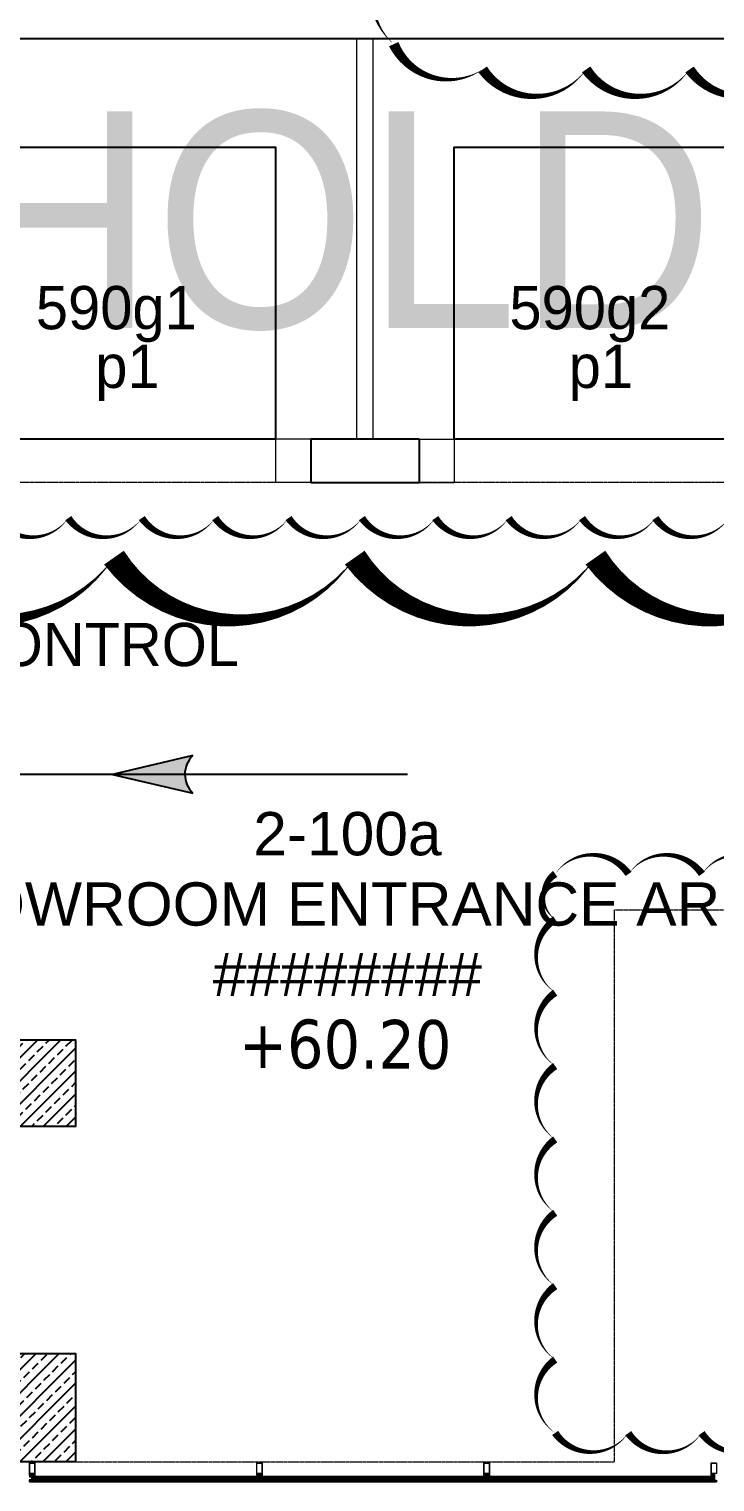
# Model space of a CAD drawing. Header units: centimetres. Extents: x -678439 to 55805, y -426864 to 17948.
# Drawn here: x 46867 to 47501, y 9625 to 10968 of the extents above; entities that cross this region are included whole.
import ezdxf
from ezdxf.enums import TextEntityAlignment as Align

# ---------------------------------------------------------------- set-up
doc = ezdxf.new("R2010")
doc.units = ezdxf.units.CM
doc.header["$LTSCALE"] = 0.01
doc.header["$MEASUREMENT"] = 0
doc.linetypes.add('DASHED2', pattern=[9.525, 6.35, -3.175])
doc.layers.get('0').update_dxf_attribs({"lineweight": 0})
for name, color, linetype in [('6', 242, 'Continuous'), ('AG-ELEV-02', 152, 'Continuous'), ('CAM', 1, 'Continuous'), ('V-0_Hatch_Concrete', 252, 'Continuous'), ('V-2_Column', 160, 'Continuous'), ('V-5_Mechanical', 222, 'Continuous'), ('V_KOT', 2, 'Continuous')]:
    doc.layers.add(name, color=color, linetype=linetype)
for name, color, linetype, lineweight in [('Ag-040', 2, 'Continuous', 20), ('AG-Profile_Aluminium', 122, 'Continuous', 9), ('AG-Wall', 4, 'Continuous', 20), ('AI-040 @ 250', 2, 'Continuous', 20), ('HOLD', 7, 'Continuous', 0), ('R3', 4, 'Continuous', 0), ('SP2-Flooring', 4, 'DASHED2', 9)]:
    doc.layers.add(name, color=color, linetype=linetype, lineweight=lineweight)
doc.styles.add('$0$IIS IKEA SANS', font='')
doc.styles.add('Arial', font='arial.ttf')
doc.styles.add('ARIAL-ING', font='arial.ttf')
doc.styles.add('IIS IKEA SANS', font='')
doc.styles.get('$0$IIS IKEA SANS').set_extended_font_data('IKEA Sans')
doc.styles.get('IIS IKEA SANS').set_extended_font_data('IKEA Sans')

# ---------------------------------------------------------------- blocks, each defined once
blk = doc.blocks.new('*U93')
at = {"style": 'Arial'}
for tag, p in [('NO', (1.676, 0.8)), ('MAHAL', (1.676, -1.8)), ('ALAN', (1.676, -4.4))]:
    blk.add_attdef(tag, text='', height=1.6, dxfattribs=at).set_placement(p, align=Align.MIDDLE_CENTER)
blk = doc.blocks.new('150714_ARSA$0$KOLON 80X120')
at = {"layer": 'V-0_Hatch_Concrete'}
h = blk.add_hatch(dxfattribs=at)
h.set_pattern_fill('ANSI33', color=256, scale=60)
h.set_pattern_definition([(45, (-19036.79, -4512.143), (-10.606602, 10.606602), []), (45, (-19026.183, -4512.143), (-10.606602, 10.606602), [7.5, -3.75])])
h.paths.add_polyline_path([(0, 100), (80, 100), (80, 0), (0, 0)])
at = {"layer": 'V-2_Column'}
blk.add_lwpolyline([(0, 100), (80, 100), (80, 0), (0, 0), (0, 100)], dxfattribs=at)
blk = doc.blocks.new('150714_ARSA$0$Kolon 80x80')
at = {"layer": 'V-0_Hatch_Concrete'}
h = blk.add_hatch(dxfattribs=at)
h.set_pattern_fill('ANSI33', color=256, scale=0.6)
h.set_pattern_definition([(45, (-173.56495, -48.76922), (-0.10606602, 0.10606602), []), (45, (-173.45888, -48.76922), (-0.10606602, 0.10606602), [0.075, -0.0375])])
h.paths.add_polyline_path([(0, 0.8), (0.8, 0.8), (0.8, 0), (0, 0)])
at = {"layer": 'V-2_Column'}
blk.add_lwpolyline([(0, 0.8), (0.8, 0.8), (0.8, 0), (0, 0), (0, 0.8)], dxfattribs=at)
blk = doc.blocks.new('Slab_9_1', base_point=(-85903, -46600))
at = {"layer": 'SP2-Flooring', "color": 209}
for points in [[(-39000, -72200), (-38200, -72200), (-38200, -73000), (-38980, -73000)], [(-38980, -75100), (-38200, -75100), (-38200, -76100), (-33218, -76100), (-33218, -71000), (-33108, -71000), (-30850, -71000), (-30850, -67050), (-47400, -67050)]]:
    blk.add_lwpolyline(points, dxfattribs=at)
blk = doc.blocks.new('ok')
at = {"layer": '6'}
h = blk.add_hatch(color=256, dxfattribs=at)
edge = h.paths.add_edge_path()
edge.add_ellipse((1571515.97, 116941.68), major_axis=(-7.14, 7.19), ratio=1, start_angle=359.4528, end_angle=450.6895)
edge.add_line((1571508.87, 116934.46), (1571477.92, 116941.82))
edge.add_line((1571477.92, 116941.82), (1571508.9, 116948.94))
for p, q in [((1571477.92, 116941.82), (1571508.9, 116948.94)), ((1571508.87, 116934.46), (1571477.92, 116941.82))]:
    blk.add_line(p, q, dxfattribs=at)
at = {"layer": '6', "extrusion": (0, 0, -1)}
blk.add_ellipse((1571515.97, 116941.68), major_axis=(-7.14, 7.19), ratio=1, start_param=4.700354, end_param=6.292737, dxfattribs=at)
blk = doc.blocks.new('A$C6B6314DF')
at = {"layer": '6'}
blk.add_line((-40.932, -78.249), (-56.78, -78.249), dxfattribs=at)
at = {"layer": '6', "extrusion": (0, 0, -1), "xscale": 0.0239999999999418, "yscale": 0.0239999999999418, "zscale": -0.0239999999999418, "rotation": 180}
blk.add_blockref('ok', (37759.129, 2728.354), dxfattribs=at)
blk = doc.blocks.new('A$C514D6D2B')
at = {"layer": 'AG-ELEV-02'}
for p, q in [((4237, 5557), (2185, 5557)), ((4236, 5572), (2186, 5572)), ((2187, 5572), (2187, 5557)), ((4234, 5572), (4234, 5557)), ((6337, 5557), (4285, 5557)), ((6336, 5572), (4286, 5572)), ((4287, 5572), (4287, 5557)), ((6334, 5572), (6334, 5557)), ((6334, 5572), (6334, 5557)), ((8437, 5557), (6385, 5557)), ((8436, 5572), (6386, 5572)), ((6387, 5572), (6387, 5557)), ((8434, 5572), (8434, 5557)), ((8434, 5572), (8434, 5557))]:
    blk.add_line(p, q, dxfattribs=at)
at = {"layer": 'AG-Profile_Aluminium'}
for points in [[(2177, 5619), (2176, 5618, -0.280185), (2176, 5618), (2175, 5618, -0.414214), (2174, 5618), (2174, 5623, -0.414214), (2176, 5625), (2178, 5625), (2178, 5625, -0.414214), (2178, 5626), (2181, 5626, -0.414214), (2182, 5625), (2182, 5625), (2184, 5625), (2184, 5631, 0.414214), (2182, 5633), (2166, 5633), (2166, 5616), (2166, 5616), (2166, 5615, -0.414898), (2166, 5615), (2166, 5615), (2166, 5597), (2165, 5596), (2164, 5596, -0.401727), (2163, 5597), (2163, 5597), (2163, 5597), (2163, 5598), (2163, 5598), (2163, 5599), (2163, 5599), (2163, 5600), (2163, 5600), (2163, 5600), (2163, 5601), (2163, 5601), (2163, 5602), (2163, 5603), (2163, 5603), (2163, 5603), (2163, 5604), (2163, 5604), (2163, 5605), (2163, 5605), (2163, 5606), (2163, 5606), (2163, 5607), (2163, 5607), (2163, 5607), (2163, 5608), (2163, 5608), (2163, 5609), (2163, 5610), (2163, 5610), (2163, 5610), (2163, 5611), (2163, 5611), (2163, 5612), (2163, 5612), (2163, 5613), (2163, 5613), (2163, 5613), (2161, 5615, 0.414204), (2160, 5615), (2159, 5613), (2159, 5612), (2158, 5612), (2159, 5612), (2159, 5611), (2158, 5611), (2159, 5610), (2159, 5609), (2158, 5609), (2159, 5609), (2159, 5608), (2158, 5608), (2159, 5607), (2159, 5607), (2158, 5606), (2159, 5606), (2159, 5605), (2158, 5605), (2159, 5605), (2159, 5604), (2158, 5604), (2159, 5603), (2159, 5602), (2158, 5602), (2159, 5602), (2159, 5601), (2158, 5601), (2159, 5600), (2159, 5600), (2158, 5599), (2159, 5599), (2159, 5598), (2158, 5598), (2159, 5598), (2159, 5597), (2158, 5596), (2159, 5596, -0.259555), (2158, 5596), (2157, 5596), (2156, 5597), (2156, 5615), (2155, 5615, -0.414214), (2155, 5615), (2155, 5616), (2156, 5616), (2156, 5633), (2139, 5633, 0.414214), (2138, 5631), (2138, 5625), (2140, 5625), (2140, 5625, -0.414214), (2140, 5626), (2143, 5626, -0.414214), (2144, 5625), (2144, 5625), (2146, 5625, -0.414214), (2147, 5623), (2147, 5618, -0.414214), (2147, 5618), (2146, 5618, -0.280185), (2145, 5618), (2145, 5619), (2145, 5619), (2146, 5619), (2146, 5622, 0.414214), (2146, 5623), (2142, 5623), (2142, 5623), (2141, 5623), (2138, 5623, 0.414214), (2138, 5622), (2138, 5619), (2139, 5619), (2139, 5619), (2139, 5618, -0.280185), (2138, 5618), (2136, 5618, -0.414214), (2136, 5618), (2136, 5732, -0.414214), (2136, 5733), (2185, 5733, -0.400911), (2186, 5732), (2186, 5618, -0.414214), (2185, 5618), (2183, 5618, -0.280185), (2183, 5618), (2183, 5619), (2183, 5619), (2184, 5619), (2184, 5622, 0.414214), (2183, 5623), (2180, 5623), (2180, 5623), (2179, 5623), (2176, 5623, 0.414214), (2175, 5622), (2175, 5619), (2177, 5619)], [(4277, 5619), (4276, 5618, -0.280185), (4276, 5618), (4275, 5618, -0.414214), (4274, 5618), (4274, 5623, -0.414214), (4276, 5625), (4278, 5625), (4278, 5625, -0.414214), (4278, 5626), (4281, 5626, -0.414214), (4282, 5625), (4282, 5625), (4284, 5625), (4284, 5631, 0.414214), (4282, 5633), (4266, 5633), (4266, 5616), (4266, 5616), (4266, 5615, -0.414898), (4266, 5615), (4266, 5615), (4266, 5597), (4265, 5596), (4264, 5596, -0.401727), (4263, 5597), (4263, 5597), (4263, 5597), (4263, 5598), (4263, 5598), (4263, 5599), (4263, 5599), (4263, 5600), (4263, 5600), (4263, 5600), (4263, 5601), (4263, 5601), (4263, 5602), (4263, 5603), (4263, 5603), (4263, 5603), (4263, 5604), (4263, 5604), (4263, 5605), (4263, 5605), (4263, 5606), (4263, 5606), (4263, 5607), (4263, 5607), (4263, 5607), (4263, 5608), (4263, 5608), (4263, 5609), (4263, 5610), (4263, 5610), (4263, 5610), (4263, 5611), (4263, 5611), (4263, 5612), (4263, 5612), (4263, 5613), (4263, 5613), (4263, 5613), (4261, 5615, 0.414204), (4260, 5615), (4259, 5613), (4259, 5612), (4258, 5612), (4259, 5612), (4259, 5611), (4258, 5611), (4259, 5610), (4259, 5609), (4258, 5609), (4259, 5609), (4259, 5608), (4258, 5608), (4259, 5607), (4259, 5607), (4258, 5606), (4259, 5606), (4259, 5605), (4258, 5605), (4259, 5605), (4259, 5604), (4258, 5604), (4259, 5603), (4259, 5602), (4258, 5602), (4259, 5602), (4259, 5601), (4258, 5601), (4259, 5600), (4259, 5600), (4258, 5599), (4259, 5599), (4259, 5598), (4258, 5598), (4259, 5598), (4259, 5597), (4258, 5596), (4259, 5596, -0.259555), (4258, 5596), (4257, 5596), (4256, 5597), (4256, 5615), (4255, 5615, -0.414214), (4255, 5615), (4255, 5616), (4256, 5616), (4256, 5633), (4239, 5633, 0.414214), (4238, 5631), (4238, 5625), (4240, 5625), (4240, 5625, -0.414214), (4240, 5626), (4243, 5626, -0.414214), (4244, 5625), (4244, 5625), (4246, 5625, -0.414214), (4247, 5623), (4247, 5618, -0.414214), (4247, 5618), (4246, 5618, -0.280185), (4245, 5618), (4245, 5619), (4245, 5619), (4246, 5619), (4246, 5622, 0.414214), (4246, 5623), (4242, 5623), (4242, 5623), (4241, 5623), (4238, 5623, 0.414214), (4238, 5622), (4238, 5619), (4239, 5619), (4239, 5619), (4239, 5618, -0.280185), (4238, 5618), (4236, 5618, -0.414214), (4236, 5618), (4236, 5732, -0.414214), (4236, 5733), (4285, 5733, -0.400911), (4286, 5732), (4286, 5618, -0.414214), (4285, 5618), (4283, 5618, -0.280185), (4283, 5618), (4283, 5619), (4283, 5619), (4284, 5619), (4284, 5622, 0.414214), (4283, 5623), (4280, 5623), (4280, 5623), (4279, 5623), (4276, 5623, 0.414214), (4275, 5622), (4275, 5619), (4277, 5619)], [(6377, 5619), (6376, 5618, -0.280185), (6376, 5618), (6375, 5618, -0.414214), (6374, 5618), (6374, 5623, -0.414214), (6376, 5625), (6378, 5625), (6378, 5625, -0.414214), (6378, 5626), (6381, 5626, -0.414214), (6382, 5625), (6382, 5625), (6384, 5625), (6384, 5631, 0.414214), (6382, 5633), (6366, 5633), (6366, 5616), (6366, 5616), (6366, 5615, -0.414898), (6366, 5615), (6366, 5615), (6366, 5597), (6365, 5596), (6364, 5596, -0.401727), (6363, 5597), (6363, 5597), (6363, 5597), (6363, 5598), (6363, 5598), (6363, 5599), (6363, 5599), (6363, 5600), (6363, 5600), (6363, 5600), (6363, 5601), (6363, 5601), (6363, 5602), (6363, 5603), (6363, 5603), (6363, 5603), (6363, 5604), (6363, 5604), (6363, 5605), (6363, 5605), (6363, 5606), (6363, 5606), (6363, 5607), (6363, 5607), (6363, 5607), (6363, 5608), (6363, 5608), (6363, 5609), (6363, 5610), (6363, 5610), (6363, 5610), (6363, 5611), (6363, 5611), (6363, 5612), (6363, 5612), (6363, 5613), (6363, 5613), (6363, 5613), (6361, 5615, 0.414204), (6360, 5615), (6359, 5613), (6359, 5612), (6358, 5612), (6359, 5612), (6359, 5611), (6358, 5611), (6359, 5610), (6359, 5609), (6358, 5609), (6359, 5609), (6359, 5608), (6358, 5608), (6359, 5607), (6359, 5607), (6358, 5606), (6359, 5606), (6359, 5605), (6358, 5605), (6359, 5605), (6359, 5604), (6358, 5604), (6359, 5603), (6359, 5602), (6358, 5602), (6359, 5602), (6359, 5601), (6358, 5601), (6359, 5600), (6359, 5600), (6358, 5599), (6359, 5599), (6359, 5598), (6358, 5598), (6359, 5598), (6359, 5597), (6358, 5596), (6359, 5596, -0.259555), (6358, 5596), (6357, 5596), (6356, 5597), (6356, 5615), (6355, 5615, -0.414214), (6355, 5615), (6355, 5616), (6356, 5616), (6356, 5633), (6339, 5633, 0.414214), (6338, 5631), (6338, 5625), (6340, 5625), (6340, 5625, -0.414214), (6340, 5626), (6343, 5626, -0.414214), (6344, 5625), (6344, 5625), (6346, 5625, -0.414214), (6347, 5623), (6347, 5618, -0.414214), (6347, 5618), (6346, 5618, -0.280185), (6345, 5618), (6345, 5619), (6345, 5619), (6346, 5619), (6346, 5622, 0.414214), (6346, 5623), (6342, 5623), (6342, 5623), (6341, 5623), (6338, 5623, 0.414214), (6338, 5622), (6338, 5619), (6339, 5619), (6339, 5619), (6339, 5618, -0.280185), (6338, 5618), (6336, 5618, -0.414214), (6336, 5618), (6336, 5732, -0.414214), (6336, 5733), (6385, 5733, -0.400911), (6386, 5732), (6386, 5618, -0.414214), (6385, 5618), (6383, 5618, -0.280185), (6383, 5618), (6383, 5619), (6383, 5619), (6384, 5619), (6384, 5622, 0.414214), (6383, 5623), (6380, 5623), (6380, 5623), (6379, 5623), (6376, 5623, 0.414214), (6375, 5622), (6375, 5619), (6377, 5619)], [(2161, 5558), (2185, 5558, 0.415475), (2185, 5558), (2185, 5566), (2184, 5567, -0.734294), (2185, 5570, 0.180054), (2186, 5571), (2186, 5572, -1.029401), (2186, 5572), (2186, 5558, -0.414214), (2185, 5557), (2137, 5557, -0.414214), (2135, 5558), (2135, 5572, -1.029594), (2136, 5572), (2136, 5571, 0.18004), (2137, 5570, -0.734976), (2138, 5567), (2137, 5566), (2137, 5558, 0.415536), (2137, 5558)], [(2163, 5577), (2163, 5577), (2163, 5576, 0.280182), (2163, 5576), (2165, 5576, 0.414214), (2166, 5576), (2166, 5586, -0.198912), (2166, 5587), (2167, 5588, 0.198912), (2168, 5590), (2168, 5599, 0.414214), (2167, 5600), (2166, 5600, 0.414214), (2166, 5599), (2166, 5591, -0.414156), (2165, 5591), (2162, 5591, -0.414272), (2162, 5591), (2162, 5592, -0.414214), (2162, 5592), (2162, 5592, -0.244698), (2162, 5592), (2163, 5591, 0.414214), (2163, 5591), (2163, 5591), (2162, 5593, 0.244698), (2162, 5593), (2162, 5593, -0.414214), (2162, 5593), (2162, 5594, -0.414214), (2162, 5595), (2162, 5595, -0.244698), (2162, 5595), (2163, 5594, 0.414214), (2163, 5594), (2163, 5594), (2162, 5595, 0.244698), (2162, 5595), (2162, 5595, -0.414214), (2162, 5595), (2162, 5597, -0.414214), (2162, 5597), (2162, 5597, -0.244698), (2162, 5597), (2163, 5596, 0.414214), (2163, 5596), (2163, 5596), (2162, 5597, 0.244698), (2162, 5597), (2162, 5597, -0.414214), (2162, 5598), (2162, 5599, -0.414214), (2162, 5599), (2162, 5599, -0.244698), (2162, 5599), (2163, 5598, 0.414214), (2163, 5598), (2163, 5598), (2162, 5600, 0.244698), (2162, 5600), (2162, 5600, -0.414214), (2162, 5600), (2162, 5601, -0.414214), (2162, 5601), (2162, 5601, -0.244698), (2162, 5601), (2163, 5600, 0.414214), (2163, 5600), (2163, 5600), (2162, 5603, 0), (2162, 5603, 0.244698), (2161, 5603), (2161, 5603, 0.244698), (2160, 5603), (2158, 5600), (2159, 5600, 0.414214), (2159, 5600), (2160, 5601, -0.244698), (2160, 5601), (2160, 5601, -0.414214), (2160, 5601), (2160, 5600, -0.414214), (2160, 5600), (2159, 5600, 0.244698), (2159, 5600), (2158, 5598), (2159, 5598, 0.414214), (2159, 5598), (2159, 5599, -0.244698), (2160, 5599), (2160, 5599, -0.414214), (2160, 5599), (2160, 5598, -0.414214), (2160, 5597), (2159, 5597, 0.244698), (2159, 5597), (2158, 5596), (2159, 5596, 0.414214), (2159, 5596), (2159, 5597, -0.244698), (2160, 5597), (2160, 5597, -0.414214), (2160, 5597), (2160, 5595, -0.414214), (2160, 5595), (2159, 5595, 0.244698), (2159, 5595), (2158, 5594), (2159, 5594, 0.414214), (2159, 5594), (2159, 5595, -0.244698), (2160, 5595), (2160, 5595, -0.414214), (2160, 5594), (2160, 5593, -0.414214), (2160, 5593), (2159, 5593, 0.244698), (2159, 5593), (2158, 5591), (2159, 5591, 0.414214), (2159, 5591), (2159, 5592, -0.244698), (2160, 5592), (2160, 5592, -0.414214), (2160, 5592), (2160, 5591, -0.414214), (2159, 5591), (2156, 5591, -0.414214), (2156, 5591), (2156, 5599, 0.414214), (2155, 5600), (2154, 5600, 0.414214), (2154, 5599), (2154, 5590, 0.198912), (2154, 5588), (2155, 5587, -0.198912), (2156, 5586), (2156, 5576, 0.414214), (2156, 5576), (2158, 5576, 0.280182), (2159, 5576), (2159, 5577), (2159, 5577), (2158, 5577), (2158, 5580, -0.414214), (2158, 5581), (2160, 5581), (2161, 5581), (2161, 5581), (2163, 5581, -0.414214), (2164, 5580), (2164, 5577)], [(2161, 5617, 0.414204), (2160, 5617), (2158, 5616, -0.668177), (2158, 5616), (2158, 5633), (2164, 5633), (2164, 5616, -0.668169), (2163, 5616)], [(4261, 5558), (4285, 5558, 0.415475), (4285, 5558), (4285, 5566), (4284, 5567, -0.734294), (4285, 5570, 0.180054), (4286, 5571), (4286, 5572, -1.029401), (4286, 5572), (4286, 5558, -0.414214), (4285, 5557), (4237, 5557, -0.414214), (4235, 5558), (4235, 5572, -1.029594), (4236, 5572), (4236, 5571, 0.18004), (4237, 5570, -0.734976), (4238, 5567), (4237, 5566), (4237, 5558, 0.415536), (4237, 5558)], [(4263, 5577), (4263, 5577), (4263, 5576, 0.280182), (4263, 5576), (4265, 5576, 0.414214), (4266, 5576), (4266, 5586, -0.198912), (4266, 5587), (4267, 5588, 0.198912), (4268, 5590), (4268, 5599, 0.414214), (4267, 5600), (4266, 5600, 0.414214), (4266, 5599), (4266, 5591, -0.414156), (4265, 5591), (4262, 5591, -0.414272), (4262, 5591), (4262, 5592, -0.414214), (4262, 5592), (4262, 5592, -0.244698), (4262, 5592), (4263, 5591, 0.414214), (4263, 5591), (4263, 5591), (4262, 5593, 0.244698), (4262, 5593), (4262, 5593, -0.414214), (4262, 5593), (4262, 5594, -0.414214), (4262, 5595), (4262, 5595, -0.244698), (4262, 5595), (4263, 5594, 0.414214), (4263, 5594), (4263, 5594), (4262, 5595, 0.244698), (4262, 5595), (4262, 5595, -0.414214), (4262, 5595), (4262, 5597, -0.414214), (4262, 5597), (4262, 5597, -0.244698), (4262, 5597), (4263, 5596, 0.414214), (4263, 5596), (4263, 5596), (4262, 5597, 0.244698), (4262, 5597), (4262, 5597, -0.414214), (4262, 5598), (4262, 5599, -0.414214), (4262, 5599), (4262, 5599, -0.244698), (4262, 5599), (4263, 5598, 0.414214), (4263, 5598), (4263, 5598), (4262, 5600, 0.244698), (4262, 5600), (4262, 5600, -0.414214), (4262, 5600), (4262, 5601, -0.414214), (4262, 5601), (4262, 5601, -0.244698), (4262, 5601), (4263, 5600, 0.414214), (4263, 5600), (4263, 5600), (4262, 5603, 0), (4262, 5603, 0.244698), (4261, 5603), (4261, 5603, 0.244698), (4260, 5603), (4258, 5600), (4259, 5600, 0.414214), (4259, 5600), (4260, 5601, -0.244698), (4260, 5601), (4260, 5601, -0.414214), (4260, 5601), (4260, 5600, -0.414214), (4260, 5600), (4259, 5600, 0.244698), (4259, 5600), (4258, 5598), (4259, 5598, 0.414214), (4259, 5598), (4259, 5599, -0.244698), (4260, 5599), (4260, 5599, -0.414214), (4260, 5599), (4260, 5598, -0.414214), (4260, 5597), (4259, 5597, 0.244698), (4259, 5597), (4258, 5596), (4259, 5596, 0.414214), (4259, 5596), (4259, 5597, -0.244698), (4260, 5597), (4260, 5597, -0.414214), (4260, 5597), (4260, 5595, -0.414214), (4260, 5595), (4259, 5595, 0.244698), (4259, 5595), (4258, 5594), (4259, 5594, 0.414214), (4259, 5594), (4259, 5595, -0.244698), (4260, 5595), (4260, 5595, -0.414214), (4260, 5594), (4260, 5593, -0.414214), (4260, 5593), (4259, 5593, 0.244698), (4259, 5593), (4258, 5591), (4259, 5591, 0.414214), (4259, 5591), (4259, 5592, -0.244698), (4260, 5592), (4260, 5592, -0.414214), (4260, 5592), (4260, 5591, -0.414214), (4259, 5591), (4256, 5591, -0.414214), (4256, 5591), (4256, 5599, 0.414214), (4255, 5600), (4254, 5600, 0.414214), (4254, 5599), (4254, 5590, 0.198912), (4254, 5588), (4255, 5587, -0.198912), (4256, 5586), (4256, 5576, 0.414214), (4256, 5576), (4258, 5576, 0.280182), (4259, 5576), (4259, 5577), (4259, 5577), (4258, 5577), (4258, 5580, -0.414214), (4258, 5581), (4260, 5581), (4261, 5581), (4261, 5581), (4263, 5581, -0.414214), (4264, 5580), (4264, 5577)], [(4261, 5617, 0.414204), (4260, 5617), (4258, 5616, -0.668177), (4258, 5616), (4258, 5633), (4264, 5633), (4264, 5616, -0.668169), (4263, 5616)], [(6361, 5558), (6385, 5558, 0.415475), (6385, 5558), (6385, 5566), (6384, 5567, -0.734294), (6385, 5570, 0.180054), (6386, 5571), (6386, 5572, -1.029401), (6386, 5572), (6386, 5558, -0.414214), (6385, 5557), (6337, 5557, -0.414214), (6335, 5558), (6335, 5572, -1.029594), (6336, 5572), (6336, 5571, 0.18004), (6337, 5570, -0.734976), (6338, 5567), (6337, 5566), (6337, 5558, 0.415536), (6337, 5558)], [(6363, 5577), (6363, 5577), (6363, 5576, 0.280182), (6363, 5576), (6365, 5576, 0.414214), (6366, 5576), (6366, 5586, -0.198912), (6366, 5587), (6367, 5588, 0.198912), (6368, 5590), (6368, 5599, 0.414214), (6367, 5600), (6366, 5600, 0.414214), (6366, 5599), (6366, 5591, -0.414156), (6365, 5591), (6362, 5591, -0.414272), (6362, 5591), (6362, 5592, -0.414214), (6362, 5592), (6362, 5592, -0.244698), (6362, 5592), (6363, 5591, 0.414214), (6363, 5591), (6363, 5591), (6362, 5593, 0.244698), (6362, 5593), (6362, 5593, -0.414214), (6362, 5593), (6362, 5594, -0.414214), (6362, 5595), (6362, 5595, -0.244698), (6362, 5595), (6363, 5594, 0.414214), (6363, 5594), (6363, 5594), (6362, 5595, 0.244698), (6362, 5595), (6362, 5595, -0.414214), (6362, 5595), (6362, 5597, -0.414214), (6362, 5597), (6362, 5597, -0.244698), (6362, 5597), (6363, 5596, 0.414214), (6363, 5596), (6363, 5596), (6362, 5597, 0.244698), (6362, 5597), (6362, 5597, -0.414214), (6362, 5598), (6362, 5599, -0.414214), (6362, 5599), (6362, 5599, -0.244698), (6362, 5599), (6363, 5598, 0.414214), (6363, 5598), (6363, 5598), (6362, 5600, 0.244698), (6362, 5600), (6362, 5600, -0.414214), (6362, 5600), (6362, 5601, -0.414214), (6362, 5601), (6362, 5601, -0.244698), (6362, 5601), (6363, 5600, 0.414214), (6363, 5600), (6363, 5600), (6362, 5603, 0), (6362, 5603, 0.244698), (6361, 5603), (6361, 5603, 0.244698), (6360, 5603), (6358, 5600), (6359, 5600, 0.414214), (6359, 5600), (6360, 5601, -0.244698), (6360, 5601), (6360, 5601, -0.414214), (6360, 5601), (6360, 5600, -0.414214), (6360, 5600), (6359, 5600, 0.244698), (6359, 5600), (6358, 5598), (6359, 5598, 0.414214), (6359, 5598), (6359, 5599, -0.244698), (6360, 5599), (6360, 5599, -0.414214), (6360, 5599), (6360, 5598, -0.414214), (6360, 5597), (6359, 5597, 0.244698), (6359, 5597), (6358, 5596), (6359, 5596, 0.414214), (6359, 5596), (6359, 5597, -0.244698), (6360, 5597), (6360, 5597, -0.414214), (6360, 5597), (6360, 5595, -0.414214), (6360, 5595), (6359, 5595, 0.244698), (6359, 5595), (6358, 5594), (6359, 5594, 0.414214), (6359, 5594), (6359, 5595, -0.244698), (6360, 5595), (6360, 5595, -0.414214), (6360, 5594), (6360, 5593, -0.414214), (6360, 5593), (6359, 5593, 0.244698), (6359, 5593), (6358, 5591), (6359, 5591, 0.414214), (6359, 5591), (6359, 5592, -0.244698), (6360, 5592), (6360, 5592, -0.414214), (6360, 5592), (6360, 5591, -0.414214), (6359, 5591), (6356, 5591, -0.414214), (6356, 5591), (6356, 5599, 0.414214), (6355, 5600), (6354, 5600, 0.414214), (6354, 5599), (6354, 5590, 0.198912), (6354, 5588), (6355, 5587, -0.198912), (6356, 5586), (6356, 5576, 0.414214), (6356, 5576), (6358, 5576, 0.280182), (6359, 5576), (6359, 5577), (6359, 5577), (6358, 5577), (6358, 5580, -0.414214), (6358, 5581), (6360, 5581), (6361, 5581), (6361, 5581), (6363, 5581, -0.414214), (6364, 5580), (6364, 5577)], [(6361, 5617, 0.414204), (6360, 5617), (6358, 5616, -0.668177), (6358, 5616), (6358, 5633), (6364, 5633), (6364, 5616, -0.668169), (6363, 5616)], [(8461, 5558), (8485, 5558, 0.415475), (8485, 5558), (8485, 5566), (8484, 5567, -0.734294), (8485, 5570, 0.180054), (8486, 5571), (8486, 5572, -1.029401), (8486, 5572), (8486, 5558, -0.414214), (8485, 5557), (8437, 5557, -0.414214), (8435, 5558), (8435, 5572, -1.029594), (8436, 5572), (8436, 5571, 0.18004), (8437, 5570, -0.734976), (8438, 5567), (8437, 5566), (8437, 5558, 0.415536), (8437, 5558)], [(8463, 5577), (8463, 5577), (8463, 5576, 0.280182), (8463, 5576), (8465, 5576, 0.414214), (8466, 5576), (8466, 5586, -0.198912), (8466, 5587), (8467, 5588, 0.198912), (8468, 5590), (8468, 5599, 0.414214), (8467, 5600), (8466, 5600, 0.414214), (8466, 5599), (8466, 5591, -0.414156), (8465, 5591), (8462, 5591, -0.414272), (8462, 5591), (8462, 5592, -0.414214), (8462, 5592), (8462, 5592, -0.244698), (8462, 5592), (8463, 5591, 0.414214), (8463, 5591), (8463, 5591), (8462, 5593, 0.244698), (8462, 5593), (8462, 5593, -0.414214), (8462, 5593), (8462, 5594, -0.414214), (8462, 5595), (8462, 5595, -0.244698), (8462, 5595), (8463, 5594, 0.414214), (8463, 5594), (8463, 5594), (8462, 5595, 0.244698), (8462, 5595), (8462, 5595, -0.414214), (8462, 5595), (8462, 5597, -0.414214), (8462, 5597), (8462, 5597, -0.244698), (8462, 5597), (8463, 5596, 0.414214), (8463, 5596), (8463, 5596), (8462, 5597, 0.244698), (8462, 5597), (8462, 5597, -0.414214), (8462, 5598), (8462, 5599, -0.414214), (8462, 5599), (8462, 5599, -0.244698), (8462, 5599), (8463, 5598, 0.414214), (8463, 5598), (8463, 5598), (8462, 5600, 0.244698), (8462, 5600), (8462, 5600, -0.414214), (8462, 5600), (8462, 5601, -0.414214), (8462, 5601), (8462, 5601, -0.244698), (8462, 5601), (8463, 5600, 0.414214), (8463, 5600), (8463, 5600), (8462, 5603, 0), (8462, 5603, 0.244698), (8461, 5603), (8461, 5603, 0.244698), (8460, 5603), (8458, 5600), (8459, 5600, 0.414214), (8459, 5600), (8460, 5601, -0.244698), (8460, 5601), (8460, 5601, -0.414214), (8460, 5601), (8460, 5600, -0.414214), (8460, 5600), (8459, 5600, 0.244698), (8459, 5600), (8458, 5598), (8459, 5598, 0.414214), (8459, 5598), (8459, 5599, -0.244698), (8460, 5599), (8460, 5599, -0.414214), (8460, 5599), (8460, 5598, -0.414214), (8460, 5597), (8459, 5597, 0.244698), (8459, 5597), (8458, 5596), (8459, 5596, 0.414214), (8459, 5596), (8459, 5597, -0.244698), (8460, 5597), (8460, 5597, -0.414214), (8460, 5597), (8460, 5595, -0.414214), (8460, 5595), (8459, 5595, 0.244698), (8459, 5595), (8458, 5594), (8459, 5594, 0.414214), (8459, 5594), (8459, 5595, -0.244698), (8460, 5595), (8460, 5595, -0.414214), (8460, 5594), (8460, 5593, -0.414214), (8460, 5593), (8459, 5593, 0.244698), (8459, 5593), (8458, 5591), (8459, 5591, 0.414214), (8459, 5591), (8459, 5592, -0.244698), (8460, 5592), (8460, 5592, -0.414214), (8460, 5592), (8460, 5591, -0.414214), (8459, 5591), (8456, 5591, -0.414214), (8456, 5591), (8456, 5599, 0.414214), (8455, 5600), (8454, 5600, 0.414214), (8454, 5599), (8454, 5590, 0.198912), (8454, 5588), (8455, 5587, -0.198912), (8456, 5586), (8456, 5576, 0.414214), (8456, 5576), (8458, 5576, 0.280182), (8459, 5576), (8459, 5577), (8459, 5577), (8458, 5577), (8458, 5580, -0.414214), (8458, 5581), (8460, 5581), (8461, 5581), (8461, 5581), (8463, 5581, -0.414214), (8464, 5580), (8464, 5577)], [(8461, 5617, 0.414204), (8460, 5617), (8458, 5616, -0.668177), (8458, 5616), (8458, 5633), (8464, 5633), (8464, 5616, -0.668169), (8463, 5616)]]:
    blk.add_lwpolyline(points, format="xyb", close=True, dxfattribs=at)
for points in [[(2184, 5635), (2138, 5635), (2138, 5729), (2184, 5729)], [(4284, 5635), (4238, 5635), (4238, 5729), (4284, 5729)], [(6384, 5635), (6338, 5635), (6338, 5729), (6384, 5729)], [(8484, 5635), (8438, 5635), (8438, 5729), (8484, 5729)], [(2158, 5583), (2164, 5583), (2164, 5589), (2158, 5589)], [(4258, 5583), (4264, 5583), (4264, 5589), (4258, 5589)], [(6358, 5583), (6364, 5583), (6364, 5589), (6358, 5589)], [(8458, 5583), (8464, 5583), (8464, 5589), (8458, 5589)]]:
    blk.add_lwpolyline(points, close=True, dxfattribs=at)
blk.add_lwpolyline([(8482, 5633), (8466, 5633), (8466, 5616), (8466, 5616), (8466, 5615, -0.414898), (8466, 5615), (8466, 5615), (8466, 5597), (8465, 5596), (8464, 5596, -0.401727), (8463, 5597), (8463, 5597), (8463, 5597), (8463, 5598), (8463, 5598), (8463, 5599), (8463, 5599), (8463, 5600), (8463, 5600), (8463, 5600), (8463, 5601), (8463, 5601), (8463, 5602), (8463, 5603), (8463, 5603), (8463, 5603), (8463, 5604), (8463, 5604), (8463, 5605), (8463, 5605), (8463, 5606), (8463, 5606), (8463, 5607), (8463, 5607), (8463, 5607), (8463, 5608), (8463, 5608), (8463, 5609), (8463, 5610), (8463, 5610), (8463, 5610), (8463, 5611), (8463, 5611), (8463, 5612), (8463, 5612), (8463, 5613), (8463, 5613), (8463, 5613), (8461, 5615, 0.414204), (8460, 5615), (8459, 5613), (8459, 5612), (8458, 5612), (8459, 5612), (8459, 5611), (8458, 5611), (8459, 5610), (8459, 5609), (8458, 5609), (8459, 5609), (8459, 5608), (8458, 5608), (8459, 5607), (8459, 5607), (8458, 5606), (8459, 5606), (8459, 5605), (8458, 5605), (8459, 5605), (8459, 5604), (8458, 5604), (8459, 5603), (8459, 5602), (8458, 5602), (8459, 5602), (8459, 5601), (8458, 5601), (8459, 5600), (8459, 5600), (8458, 5599), (8459, 5599), (8459, 5598), (8458, 5598), (8459, 5598), (8459, 5597), (8458, 5596), (8459, 5596, -0.259555), (8458, 5596), (8457, 5596), (8456, 5597), (8456, 5615), (8455, 5615, -0.414214), (8455, 5615), (8455, 5616), (8456, 5616), (8456, 5633), (8439, 5633, 0.414214), (8438, 5631), (8438, 5625), (8440, 5625), (8440, 5625, -0.414214), (8440, 5626), (8443, 5626, -0.414214), (8444, 5625), (8444, 5625), (8446, 5625, -0.414214), (8447, 5623), (8447, 5618, -0.414214), (8447, 5618), (8446, 5618, -0.280185), (8445, 5618), (8445, 5619), (8445, 5619), (8446, 5619), (8446, 5622, 0.414214), (8446, 5623), (8442, 5623), (8442, 5623), (8441, 5623), (8438, 5623, 0.414214), (8438, 5622), (8438, 5619), (8439, 5619), (8439, 5619), (8439, 5618, -0.280185), (8438, 5618), (8436, 5618, -0.414214), (8436, 5618), (8436, 5732, -0.414214), (8436, 5733), (8485, 5733, -0.400911)], format="xyb", dxfattribs=at)
at = {"layer": 'AG-Profile_Aluminium', "color": 9}
for points in [[(2174, 5576), (2174, 5575), (2173, 5575), (2173, 5576, 0.834458), (2173, 5576), (2172, 5575), (2172, 5575), (2172, 5576, 0.834458), (2171, 5576), (2171, 5575), (2170, 5575), (2170, 5576, 0.363249), (2170, 5576), (2163, 5576, -0.414214), (2162, 5577), (2162, 5578), (2163, 5578), (2163, 5578, 0.543452), (2158, 5578), (2158, 5578), (2159, 5578), (2159, 5577, -0.414214), (2158, 5576), (2152, 5576, 0.363249), (2151, 5576), (2151, 5575), (2151, 5575), (2150, 5576, 0.834458), (2149, 5576), (2150, 5575), (2149, 5575), (2148, 5576, 0.834458), (2148, 5576), (2148, 5575), (2148, 5575), (2147, 5576, 0.834458), (2146, 5576), (2147, 5575), (2146, 5575), (2145, 5576, 0.834458), (2145, 5576), (2145, 5575), (2145, 5575), (2144, 5576, 0.834458), (2143, 5576), (2144, 5575), (2143, 5575), (2142, 5576, 0.834458), (2142, 5576), (2142, 5575), (2142, 5575), (2141, 5576, 0.834458), (2140, 5576), (2141, 5575), (2140, 5575), (2139, 5576, 0.834458), (2139, 5576), (2139, 5575), (2139, 5575), (2138, 5576, 0.834458), (2137, 5576), (2138, 5575), (2137, 5575), (2136, 5576, 0.833224), (2136, 5576), (2136, 5576, -0.121295), (2136, 5575, -0.083975), (2134, 5576, 0.853065), (2134, 5576, -0.075674), (2136, 5573, 0.344474), (2137, 5573), (2159, 5573, 0.253164), (2159, 5573, -0.541002), (2162, 5573, 0.253164), (2163, 5573), (2185, 5573, 0.344474), (2186, 5573, -0.075525), (2188, 5576, 0.853065), (2187, 5576, -0.085692), (2185, 5575, -0.114183), (2185, 5576), (2185, 5576, 0.833224), (2185, 5576), (2184, 5575), (2184, 5575), (2184, 5576, 0.834458), (2183, 5576), (2183, 5575), (2182, 5575), (2182, 5576, 0.834458), (2182, 5576), (2181, 5575), (2181, 5575), (2181, 5576, 0.834458), (2180, 5576), (2180, 5575), (2179, 5575), (2179, 5576, 0.834458), (2179, 5576), (2178, 5575), (2178, 5575), (2178, 5576, 0.834458), (2177, 5576), (2177, 5575), (2176, 5575), (2176, 5576, 0.834458), (2176, 5576), (2175, 5575), (2175, 5575), (2175, 5576, 0.834458)], [(2146, 5605, 0.433199), (2149, 5608), (2148, 5616, -0.414214), (2148, 5617), (2149, 5617, 0.414214), (2149, 5617), (2149, 5617, 0.414214), (2149, 5618), (2146, 5618, -0.414214), (2145, 5619), (2145, 5620), (2146, 5620), (2146, 5621, 0.384615), (2138, 5621), (2138, 5620), (2139, 5620), (2139, 5619, -0.414214), (2138, 5618), (2136, 5618), (2136, 5606, 0.213288), (2137, 5605, -0.005109)], [(2137, 5608), (2138, 5608), (2138, 5608), (2146, 5609), (2146, 5609), (2147, 5609), (2148, 5608, -0.436697), (2145, 5606, 0.010178), (2137, 5606, -0.26621), (2137, 5606), (2137, 5607, -0.414214)], [(2145, 5612, 0.425894), (2146, 5612), (2145, 5614, 0.3686), (2145, 5615), (2140, 5615, 0.375315), (2139, 5614), (2139, 5612, 0.490444), (2139, 5611)], [(2143, 5621, 0.142901), (2141, 5621), (2141, 5618, 0.414214), (2141, 5618), (2143, 5618, 0.414214), (2143, 5618)], [(2176, 5605, -0.433199), (2172, 5608), (2173, 5616, 0.414214), (2173, 5617), (2173, 5617, -0.414214), (2172, 5617), (2172, 5617, -0.414214), (2173, 5618), (2176, 5618, 0.414214), (2177, 5619), (2177, 5620), (2176, 5620), (2176, 5621, -0.384615), (2183, 5621), (2183, 5620), (2182, 5620), (2182, 5619, 0.414214), (2183, 5618), (2186, 5618), (2185, 5606, -0.213288), (2184, 5605, 0.005109)], [(2184, 5608), (2184, 5608), (2184, 5608), (2175, 5609), (2175, 5609), (2175, 5609), (2174, 5608, 0.436697), (2176, 5606, -0.010178), (2184, 5606, 0.26621), (2184, 5606), (2185, 5607, 0.414214)], [(2176, 5612, -0.425894), (2176, 5612), (2176, 5614, -0.3686), (2177, 5615), (2182, 5615, -0.375315), (2182, 5614), (2183, 5612, -0.490444), (2182, 5611)], [(2178, 5621, -0.142901), (2181, 5621), (2181, 5618, -0.414214), (2181, 5618), (2179, 5618, -0.414214), (2178, 5618)], [(4274, 5576), (4274, 5575), (4273, 5575), (4273, 5576, 0.834458), (4273, 5576), (4272, 5575), (4272, 5575), (4272, 5576, 0.834458), (4271, 5576), (4271, 5575), (4270, 5575), (4270, 5576, 0.363249), (4270, 5576), (4263, 5576, -0.414214), (4262, 5577), (4262, 5578), (4263, 5578), (4263, 5578, 0.543452), (4258, 5578), (4258, 5578), (4259, 5578), (4259, 5577, -0.414214), (4258, 5576), (4252, 5576, 0.363249), (4251, 5576), (4251, 5575), (4251, 5575), (4250, 5576, 0.834458), (4249, 5576), (4250, 5575), (4249, 5575), (4248, 5576, 0.834458), (4248, 5576), (4248, 5575), (4248, 5575), (4247, 5576, 0.834458), (4246, 5576), (4247, 5575), (4246, 5575), (4245, 5576, 0.834458), (4245, 5576), (4245, 5575), (4245, 5575), (4244, 5576, 0.834458), (4243, 5576), (4244, 5575), (4243, 5575), (4242, 5576, 0.834458), (4242, 5576), (4242, 5575), (4242, 5575), (4241, 5576, 0.834458), (4240, 5576), (4241, 5575), (4240, 5575), (4239, 5576, 0.834458), (4239, 5576), (4239, 5575), (4239, 5575), (4238, 5576, 0.834458), (4237, 5576), (4238, 5575), (4237, 5575), (4236, 5576, 0.833224), (4236, 5576), (4236, 5576, -0.121295), (4236, 5575, -0.083975), (4234, 5576, 0.853065), (4234, 5576, -0.075674), (4236, 5573, 0.344474), (4237, 5573), (4259, 5573, 0.253164), (4259, 5573, -0.541002), (4262, 5573, 0.253164), (4263, 5573), (4285, 5573, 0.344474), (4286, 5573, -0.075525), (4288, 5576, 0.853065), (4287, 5576, -0.085692), (4285, 5575, -0.114183), (4285, 5576), (4285, 5576, 0.833224), (4285, 5576), (4284, 5575), (4284, 5575), (4284, 5576, 0.834458), (4283, 5576), (4283, 5575), (4282, 5575), (4282, 5576, 0.834458), (4282, 5576), (4281, 5575), (4281, 5575), (4281, 5576, 0.834458), (4280, 5576), (4280, 5575), (4279, 5575), (4279, 5576, 0.834458), (4279, 5576), (4278, 5575), (4278, 5575), (4278, 5576, 0.834458), (4277, 5576), (4277, 5575), (4276, 5575), (4276, 5576, 0.834458), (4276, 5576), (4275, 5575), (4275, 5575), (4275, 5576, 0.834458)], [(4246, 5605, 0.433199), (4249, 5608), (4248, 5616, -0.414214), (4248, 5617), (4249, 5617, 0.414214), (4249, 5617), (4249, 5617, 0.414214), (4249, 5618), (4246, 5618, -0.414214), (4245, 5619), (4245, 5620), (4246, 5620), (4246, 5621, 0.384615), (4238, 5621), (4238, 5620), (4239, 5620), (4239, 5619, -0.414214), (4238, 5618), (4236, 5618), (4236, 5606, 0.213288), (4237, 5605, -0.005109)], [(4237, 5608), (4238, 5608), (4238, 5608), (4246, 5609), (4246, 5609), (4247, 5609), (4248, 5608, -0.436697), (4245, 5606, 0.010178), (4237, 5606, -0.26621), (4237, 5606), (4237, 5607, -0.414214)], [(4245, 5612, 0.425894), (4246, 5612), (4245, 5614, 0.3686), (4245, 5615), (4240, 5615, 0.375315), (4239, 5614), (4239, 5612, 0.490444), (4239, 5611)], [(4243, 5621, 0.142901), (4241, 5621), (4241, 5618, 0.414214), (4241, 5618), (4243, 5618, 0.414214), (4243, 5618)], [(4276, 5605, -0.433199), (4272, 5608), (4273, 5616, 0.414214), (4273, 5617), (4273, 5617, -0.414214), (4272, 5617), (4272, 5617, -0.414214), (4273, 5618), (4276, 5618, 0.414214), (4277, 5619), (4277, 5620), (4276, 5620), (4276, 5621, -0.384615), (4283, 5621), (4283, 5620), (4282, 5620), (4282, 5619, 0.414214), (4283, 5618), (4286, 5618), (4285, 5606, -0.213288), (4284, 5605, 0.005109)], [(4284, 5608), (4284, 5608), (4284, 5608), (4275, 5609), (4275, 5609), (4275, 5609), (4274, 5608, 0.436697), (4276, 5606, -0.010178), (4284, 5606, 0.26621), (4284, 5606), (4285, 5607, 0.414214)], [(4276, 5612, -0.425894), (4276, 5612), (4276, 5614, -0.3686), (4277, 5615), (4282, 5615, -0.375315), (4282, 5614), (4283, 5612, -0.490444), (4282, 5611)], [(6374, 5576), (6374, 5575), (6373, 5575), (6373, 5576, 0.834458), (6373, 5576), (6372, 5575), (6372, 5575), (6372, 5576, 0.834458), (6371, 5576), (6371, 5575), (6370, 5575), (6370, 5576, 0.363249), (6370, 5576), (6363, 5576, -0.414214), (6362, 5577), (6362, 5578), (6363, 5578), (6363, 5578, 0.543452), (6358, 5578), (6358, 5578), (6359, 5578), (6359, 5577, -0.414214), (6358, 5576), (6352, 5576, 0.363249), (6351, 5576), (6351, 5575), (6351, 5575), (6350, 5576, 0.834458), (6349, 5576), (6350, 5575), (6349, 5575), (6348, 5576, 0.834458), (6348, 5576), (6348, 5575), (6348, 5575), (6347, 5576, 0.834458), (6346, 5576), (6347, 5575), (6346, 5575), (6345, 5576, 0.834458), (6345, 5576), (6345, 5575), (6345, 5575), (6344, 5576, 0.834458), (6343, 5576), (6344, 5575), (6343, 5575), (6342, 5576, 0.834458), (6342, 5576), (6342, 5575), (6342, 5575), (6341, 5576, 0.834458), (6340, 5576), (6341, 5575), (6340, 5575), (6339, 5576, 0.834458), (6339, 5576), (6339, 5575), (6339, 5575), (6338, 5576, 0.834458), (6337, 5576), (6338, 5575), (6337, 5575), (6336, 5576, 0.833224), (6336, 5576), (6336, 5576, -0.121295), (6336, 5575, -0.083975), (6334, 5576, 0.853065), (6334, 5576, -0.075674), (6336, 5573, 0.344474), (6337, 5573), (6359, 5573, 0.253164), (6359, 5573, -0.541002), (6362, 5573, 0.253164), (6363, 5573), (6385, 5573, 0.344474), (6386, 5573, -0.075525), (6388, 5576, 0.853065), (6387, 5576, -0.085692), (6385, 5575, -0.114183), (6385, 5576), (6385, 5576, 0.833224), (6385, 5576), (6384, 5575), (6384, 5575), (6384, 5576, 0.834458), (6383, 5576), (6383, 5575), (6382, 5575), (6382, 5576, 0.834458), (6382, 5576), (6381, 5575), (6381, 5575), (6381, 5576, 0.834458), (6380, 5576), (6380, 5575), (6379, 5575), (6379, 5576, 0.834458), (6379, 5576), (6378, 5575), (6378, 5575), (6378, 5576, 0.834458), (6377, 5576), (6377, 5575), (6376, 5575), (6376, 5576, 0.834458), (6376, 5576), (6375, 5575), (6375, 5575), (6375, 5576, 0.834458)], [(6346, 5605, 0.433199), (6349, 5608), (6348, 5616, -0.414214), (6348, 5617), (6349, 5617, 0.414214), (6349, 5617), (6349, 5617, 0.414214), (6349, 5618), (6346, 5618, -0.414214), (6345, 5619), (6345, 5620), (6346, 5620), (6346, 5621, 0.384615), (6338, 5621), (6338, 5620), (6339, 5620), (6339, 5619, -0.414214), (6338, 5618), (6336, 5618), (6336, 5606, 0.213288), (6337, 5605, -0.005109)], [(6337, 5608), (6338, 5608), (6338, 5608), (6346, 5609), (6346, 5609), (6347, 5609), (6348, 5608, -0.436697), (6345, 5606, 0.010178), (6337, 5606, -0.26621), (6337, 5606), (6337, 5607, -0.414214)], [(6345, 5612, 0.425894), (6346, 5612), (6345, 5614, 0.3686), (6345, 5615), (6340, 5615, 0.375315), (6339, 5614), (6339, 5612, 0.490444), (6339, 5611)], [(6343, 5621, 0.142901), (6341, 5621), (6341, 5618, 0.414214), (6341, 5618), (6343, 5618, 0.414214), (6343, 5618)], [(6376, 5605, -0.433199), (6372, 5608), (6373, 5616, 0.414214), (6373, 5617), (6373, 5617, -0.414214), (6372, 5617), (6372, 5617, -0.414214), (6373, 5618), (6376, 5618, 0.414214), (6377, 5619), (6377, 5620), (6376, 5620), (6376, 5621, -0.384615), (6383, 5621), (6383, 5620), (6382, 5620), (6382, 5619, 0.414214), (6383, 5618), (6386, 5618), (6385, 5606, -0.213288), (6384, 5605, 0.005109)], [(6384, 5608), (6384, 5608), (6384, 5608), (6375, 5609), (6375, 5609), (6375, 5609), (6374, 5608, 0.436697), (6376, 5606, -0.010178), (6384, 5606, 0.26621), (6384, 5606), (6385, 5607, 0.414214)], [(6376, 5612, -0.425894), (6376, 5612), (6376, 5614, -0.3686), (6377, 5615), (6382, 5615, -0.375315), (6382, 5614), (6383, 5612, -0.490444), (6382, 5611)], [(8446, 5605, 0.433199), (8449, 5608), (8448, 5616, -0.414214), (8448, 5617), (8449, 5617, 0.414214), (8449, 5617), (8449, 5617, 0.414214), (8449, 5618), (8446, 5618, -0.414214), (8445, 5619), (8445, 5620), (8446, 5620), (8446, 5621, 0.384615), (8438, 5621), (8438, 5620), (8439, 5620), (8439, 5619, -0.414214), (8438, 5618), (8436, 5618), (8436, 5606, 0.213288), (8437, 5605, -0.005109)], [(8437, 5608), (8438, 5608), (8438, 5608), (8446, 5609), (8446, 5609), (8447, 5609), (8448, 5608, -0.436697), (8445, 5606, 0.010178), (8437, 5606, -0.26621), (8437, 5606), (8437, 5607, -0.414214)], [(8445, 5612, 0.425894), (8446, 5612), (8445, 5614, 0.3686), (8445, 5615), (8440, 5615, 0.375315), (8439, 5614), (8439, 5612, 0.490444), (8439, 5611)], [(8443, 5621, 0.142901), (8441, 5621), (8441, 5618, 0.414214), (8441, 5618), (8443, 5618, 0.414214), (8443, 5618)]]:
    blk.add_lwpolyline(points, format="xyb", close=True, dxfattribs=at)
blk.add_lwpolyline([(8471, 5575), (8470, 5575), (8470, 5576, 0.363249), (8470, 5576), (8463, 5576, -0.414214), (8462, 5577), (8462, 5578), (8463, 5578), (8463, 5578, 0.543452), (8458, 5578), (8458, 5578), (8459, 5578), (8459, 5577, -0.414214), (8458, 5576), (8452, 5576, 0.363249), (8451, 5576), (8451, 5575), (8451, 5575), (8450, 5576, 0.834458), (8449, 5576), (8450, 5575), (8449, 5575), (8448, 5576, 0.834458), (8448, 5576), (8448, 5575), (8448, 5575), (8447, 5576, 0.834458), (8446, 5576), (8447, 5575), (8446, 5575), (8445, 5576, 0.834458), (8445, 5576), (8445, 5575), (8445, 5575), (8444, 5576, 0.834458), (8443, 5576), (8444, 5575), (8443, 5575), (8442, 5576, 0.834458), (8442, 5576), (8442, 5575), (8442, 5575), (8441, 5576, 0.834458), (8440, 5576), (8441, 5575), (8440, 5575), (8439, 5576, 0.834458), (8439, 5576), (8439, 5575), (8439, 5575), (8438, 5576, 0.834458), (8437, 5576), (8438, 5575), (8437, 5575), (8436, 5576, 0.833224), (8436, 5576), (8436, 5576, -0.121295), (8436, 5575, -0.083975), (8434, 5576, 0.853065), (8434, 5576, -0.075674), (8436, 5573, 0.344474), (8437, 5573), (8459, 5573, 0.253164), (8459, 5573, -0.541002), (8462, 5573, 0.253164), (8463, 5573), (8485, 5573, 0.344474)], format="xyb", dxfattribs=at)
at = {"layer": 'CAM'}
for p, q in [((4249, 5605), (2173, 5605)), ((2173, 5599), (2173, 5605)), ((4249, 5603), (2173, 5603)), ((4249, 5601), (2173, 5601)), ((4249, 5599), (2173, 5599)), ((4249, 5582), (2173, 5582)), ((2173, 5576), (2173, 5582)), ((4249, 5580), (2173, 5580)), ((4249, 5578), (2173, 5578)), ((4249, 5576), (2173, 5576)), ((4249, 5599), (4249, 5605)), ((4249, 5576), (4249, 5582)), ((6349, 5605), (4273, 5605)), ((4273, 5599), (4273, 5605)), ((6349, 5603), (4273, 5603)), ((6349, 5601), (4273, 5601)), ((6349, 5599), (4273, 5599)), ((6349, 5582), (4273, 5582)), ((4273, 5576), (4273, 5582)), ((6349, 5580), (4273, 5580)), ((6349, 5578), (4273, 5578)), ((6349, 5576), (4273, 5576)), ((6349, 5599), (6349, 5605)), ((6349, 5576), (6349, 5582)), ((6373, 5599), (6373, 5605)), ((8449, 5603), (6373, 5603)), ((8449, 5601), (6373, 5601)), ((8449, 5599), (6373, 5599)), ((8449, 5582), (6373, 5582)), ((6373, 5576), (6373, 5582)), ((8449, 5580), (6373, 5580)), ((8449, 5578), (6373, 5578)), ((8449, 5576), (6373, 5576)), ((8449, 5599), (8449, 5605)), ((8449, 5576), (8449, 5582))]:
    blk.add_line(p, q, dxfattribs=at)
for points in [[(2186, 5599), (2186, 5582), (2180, 5582), (2178, 5584), (2178, 5597), (2180, 5599)], [(2185, 5598), (2180, 5598), (2179, 5596), (2179, 5584), (2180, 5582), (2185, 5582)], [(4236, 5599), (4236, 5582), (4242, 5582), (4244, 5584), (4244, 5597), (4242, 5599)], [(4237, 5598), (4241, 5598), (4243, 5596), (4243, 5584), (4241, 5582), (4237, 5582)], [(4286, 5599), (4286, 5582), (4280, 5582), (4278, 5584), (4278, 5597), (4280, 5599)], [(4285, 5598), (4280, 5598), (4279, 5596), (4279, 5584), (4280, 5582), (4285, 5582)], [(6336, 5599), (6336, 5582), (6342, 5582), (6344, 5584), (6344, 5597), (6342, 5599)], [(6337, 5598), (6341, 5598), (6343, 5596), (6343, 5584), (6341, 5582), (6337, 5582)], [(6386, 5599), (6386, 5582), (6380, 5582), (6378, 5584), (6378, 5597), (6380, 5599)], [(6385, 5598), (6380, 5598), (6379, 5596), (6379, 5584), (6380, 5582), (6385, 5582)], [(8436, 5599), (8436, 5582), (8442, 5582), (8444, 5584), (8444, 5597), (8442, 5599)], [(8437, 5598), (8441, 5598), (8443, 5596), (8443, 5584), (8441, 5582), (8437, 5582)]]:
    blk.add_lwpolyline(points, close=True, dxfattribs=at)
for centre, start, end in [((2134, 5590), 347.7895, 12.2105), ((4288, 5590), 167.7895, 192.2105), ((4234, 5590), 347.7895, 12.2105), ((6388, 5590), 167.7895, 192.2105), ((6334, 5590), 347.7895, 12.2105), ((8488, 5590), 167.7895, 192.2105)]:
    blk.add_arc(centre, 40.2, start, end, dxfattribs=at)

msp = doc.modelspace()

# ---------------------------------------------------------------- linework, layer by layer
at = {"linetype": 'Continuous'}
for p, q in [((47169.7, 10588.9), (47169.7, 10958.9)), ((47184.7, 10588.9), (47184.7, 10958.9))]:
    msp.add_line(p, q, dxfattribs=at)
at = {"layer": 'AG-Wall'}
for p, q in [((47094.7, 10588.9), (47094.7, 10548.9)), ((47127.2, 10588.9), (47094.7, 10588.9)), ((47227.2, 10588.9), (47259.7, 10588.9)), ((47259.7, 10588.9), (47259.7, 10548.9)), ((47127.2, 10548.9), (47094.7, 10548.9)), ((47227.2, 10548.9), (47259.7, 10548.9))]:
    msp.add_line(p, q, dxfattribs=at)
at = {"layer": 'HOLD'}
msp.add_lwpolyline([(47213.8, 11460.2, 0, 9.56, -0.520567), (47309.4, 11460.2, 0, 9.56, -0.520567), (47405, 11460.2, 0, 9.56, -0.520567), (47500.6, 11460.2, 0, 9.56, -0.520567), (47596.2, 11460.2, 0, 9.56, -0.520567), (47654.2, 11422.7, 0, 9.56, -0.520567), (47654.2, 11327.1, 0, 9.56, -0.520567), (47654.2, 11231.5, 0, 9.56, -0.520567), (47654.2, 11135.9, 0, 9.56, -0.520567), (47654.2, 11040.3, 0, 9.56, -0.520567), (47654.2, 10944.7, 0, 9.56, -0.520567), (47572.8, 10930.6, 0, 9.56, -0.520567), (47477.2, 10930.6, 0, 9.56, -0.520567), (47381.6, 10930.6, 0, 9.56, -0.520567), (47286, 10930.6, 0, 9.56, -0.462282), (47203.8, 10954, 0, 9.56, -0.517742), (47213.8, 11049.6, 0, 9.56, -0.520567), (47213.8, 11145.2, 0, 9.56, -0.520567), (47213.8, 11240.8, 0, 9.56, -0.520567), (47213.8, 11336.4, 0, 9.56, -0.520567)], format="xyseb", close=True, dxfattribs=at)
for points in [[(47704.3, 11003.3, 0, 6.78, -0.520567), (47704.3, 10935.5, 0, 6.78, -0.520567), (47704.3, 10867.6, 0, 6.78, -0.520567), (47704.3, 10799.8, 0, 6.78, -0.520567), (47704.3, 10732, 0, 6.78, -0.520567), (47704.3, 10664.2, 0, 6.78, -0.520567), (47704.3, 10596.4, 0, 6.78, -0.520567), (47704.3, 10528.6, 0, 6.78, -0.520567), (47649.1, 10516, 0, 6.78, -0.520567), (47581.3, 10516, 0, 6.78, -0.520567), (47513.5, 10516, 0, 6.78, -0.520567), (47445.6, 10516, 0, 6.78, -0.520567), (47377.8, 10516, 0, 6.78, -0.520567), (47310, 10516, 0, 6.78, -0.520567), (47242.2, 10516, 0, 6.78, -0.520567), (47174.4, 10516, 0, 6.78, -0.520567), (47106.6, 10516, 0, 6.78, -0.520567), (47038.8, 10516, 0, 6.78, -0.520567), (46971, 10516, 0, 6.78, -0.520567), (46903.1, 10516, 0, 6.78, -0.520567), (46835.3, 10516, 0, 6.78, -0.402006)], [(47556.2, 9670.4, 0, 6.78, -0.520567), (47488.3, 9670.4, 0, 6.78, -0.520567), (47420.5, 9670.4, 0, 6.78, -0.520567), (47353, 9670.6, 0, 6.78, -0.520567), (47353, 9738.4, 0, 6.78, -0.520567), (47353, 9806.3, 0, 6.78, -0.520567), (47353, 9874.1, 0, 6.78, -0.520567), (47353, 9941.9, 0, 6.78, -0.520567), (47353, 10009.7, 0, 6.78, -0.520567), (47353, 10077.5, 0, 6.78, -0.520567), (47353, 10145.3, 0, 6.78, -0.520567), (47353, 10187.2, 0, 6.78, -0.520567), (47420.8, 10187.2, 0, 6.78, -0.520567), (47488.6, 10187.2, 0, 6.78, -0.520567), (47556.4, 10187.2, 0, 6.78, -0.520567)]]:
    msp.add_lwpolyline(points, format="xyseb", dxfattribs=at)
at = {"layer": 'R3'}
msp.add_lwpolyline([(46488.8, 11053.1, 0, 22.2, -0.520567), (46711.2, 11053.1, 0, 22.2, -0.520567), (46933.7, 11053.1, 0, 22.2, -0.520567), (47156.2, 11053.1, 0, 22.2, -0.520567), (47378.6, 11053.1, 0, 22.2, -0.520567), (47601.1, 11053.1, 0, 22.2, -0.520567), (47823.6, 11053.1, 0, 22.2, -0.520567), (47987.5, 10994.6, 0, 22.2, -0.520567), (47987.5, 10772.1, 0, 22.2, -0.520567), (47987.5, 10549.6, 0, 22.2, -0.520567), (47835.2, 10479.5, 0, 22.2, -0.520567), (47612.7, 10479.5, 0, 22.2, -0.520567), (47390.2, 10479.5, 0, 22.2, -0.520567), (47167.8, 10479.5, 0, 22.2, -0.520567), (46945.3, 10479.5, 0, 22.2, -0.520567), (46722.8, 10479.5, 0, 22.2, -0.520567), (46500.4, 10479.5, 0, 22.2, -0.520567), (46488.8, 10690.4, 0, 22.2, -0.520567), (46488.8, 10912.9, 0, 22.2, -0.520567)], format="xyseb", close=True, dxfattribs=at)
at = {"layer": 'V-2_Column'}
for p, q in [((47604.7, 10958.9), (46749.7, 10958.9)), ((47227.2, 10588.9), (47127.2, 10588.9)), ((47127.2, 10588.9), (47127.2, 10548.9)), ((47227.2, 10588.9), (47227.2, 10548.9)), ((47127.2, 10548.9), (47227.2, 10548.9))]:
    msp.add_line(p, q, dxfattribs=at)
at = {"layer": 'V-5_Mechanical', "linetype": 'Continuous'}
for points in [[(47094.7, 10588.9), (46824.7, 10588.9), (46824.7, 10858.9), (47094.7, 10858.9)], [(47529.7, 10588.9), (47259.7, 10588.9), (47259.7, 10858.9), (47529.7, 10858.9)]]:
    msp.add_lwpolyline(points, close=True, dxfattribs=at)

# ---------------------------------------------------------------- block references
at = {"ltscale": 5, "xscale": 0.1, "yscale": 0.1, "zscale": 0.1}
msp.add_blockref('A$C514D6D2B', (46653.6, 9069.7), dxfattribs=at)
at = {"layer": '6', "xscale": 100, "yscale": 100, "zscale": 100}
msp.add_blockref('A$C6B6314DF', (51309.7, 18103.9), dxfattribs=at)
at = {"layer": 'AI-040 @ 250', "color": 2, "linetype": 'Continuous', "lineweight": 20, "xscale": 25, "yscale": 25, "zscale": 25}
msp.add_blockref('*U93', (47119.1, 10204.4), dxfattribs=at).add_auto_attribs({'ALAN': '########', 'MAHAL': 'SHOWROOM ENTRANCE AREA', 'NO': '2-100a'})
at = {"layer": 'SP2-Flooring', "color": 7, "linetype": 'Continuous', "lineweight": 20, "xscale": 0.1, "yscale": 0.1, "zscale": 0.1}
msp.add_blockref('Slab_9_1', (42139.4, 12593.9), dxfattribs=at)
at = {"layer": 'V-2_Column', "xscale": 100, "yscale": 100, "zscale": 100}
msp.add_blockref('150714_ARSA$0$Kolon 80x80', (46829.7, 9953.9), dxfattribs=at)
at = {"layer": 'V-2_Column'}
msp.add_blockref('150714_ARSA$0$KOLON 80X120', (46829.7, 9643.9), dxfattribs=at)

# ---------------------------------------------------------------- texts
at = {"layer": 'Ag-040'}
for s, style, p in [('590g1', '$0$IIS IKEA SANS', (46873.1, 10690.5)), ('590g2', '$0$IIS IKEA SANS', (47310.7, 10690.5)), ('p1', '$0$IIS IKEA SANS', (46928, 10636.3)), ('p1', '$0$IIS IKEA SANS', (47365.5, 10636.3)), ('SECURITY CONTROL', 'IIS IKEA SANS', (46514, 10379.2))]:
    msp.add_text(s, height=40, dxfattribs=dict(at, style=style)).set_placement(p)
at = {"layer": 'HOLD', "style": 'ARIAL-ING', "width": 0.9}
msp.add_text('HOLD', height=200, dxfattribs=at).set_placement((46801.3, 10691.8))
at = {"layer": 'V_KOT', "insert": (47257.1, 10006.2, 0), "char_height": 45, "width": 184.417, "attachment_point": 9, "rotation": 359.7777}
msp.add_mtext('\\pt45;{\\fTahoma|b0|i0|c162|p34;+60.20}', dxfattribs=at)

doc.saveas('drawing.dxf')
